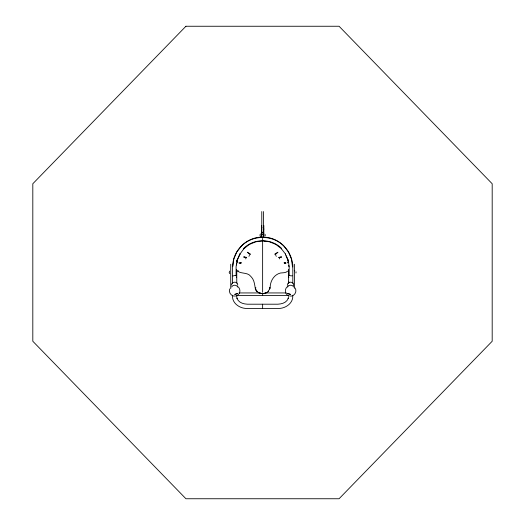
<?xml version="1.0" encoding="UTF-8"?>
<svg xmlns="http://www.w3.org/2000/svg" width="525" height="525" viewBox="0 0 525 525"><rect width="100%" height="100%" fill="white"/><g stroke="black" fill="none" stroke-linecap="round" stroke-linejoin="round"><path stroke-width="0.79" d="M237.674 271.156C241.585 274.122 247.583 272.022 250.891 276.498C254.271 279.635 254.573 284.268 255.281 288.481C256.843 293.947 264.849 295.634 268.393 291.158M288.501 295.253L288.901 295.411M255.524 288.953L255.846 287.575M262.631 241.244L262.631 240.89L269.496 241.795L275.887 244.44L281.38 248.653M232.746 265.42C233.172 250.241 246.737 237.248 261.85 237.09M238.022 263.005L236.893 260.938L239.905 253.877L239.669 254.146L240.148 254.343M241.244 262.848L239.216 263.032L241.211 262.835L240.542 263.242L240.837 262.946M262.618 240.975L255.773 241.795L249.375 244.44L243.882 248.653M268.163 291.473L270.172 288.008C270.001 281.459 273.774 274.746 280.376 273.033C282.811 272.678 285.705 273.079 287.595 271.156M232.805 266.549L233.802 259.061L236.782 251.974L241.566 245.838C252.84 234.662 272.423 234.662 283.697 245.838L288.481 251.974L291.46 259.061L292.464 266.549M237.018 259.914L236.099 266.766L236.099 275.763L235.882 275.415M269.738 288.953L269.423 287.575M288.514 296.52L288.14 298.666L288.297 298.351C286.545 302.564 282.496 303.923 277.902 304.205L247.36 304.205C242.767 303.923 238.718 302.564 236.972 298.351L237.129 298.666L236.749 296.52L236.768 296.887M266.543 292.753L262.631 293.783L262.631 293.239M288.612 283.224L288.967 281.971M229.72 288.921C228.178 292.582 231.689 296.907 235.587 296.034M236.919 261.562L237.156 261.87M287.313 262.9L288.323 261.371M265.217 235.882L265.086 234.294M295.975 273L296.034 271.786M238.777 256.561L237.116 260.571L237.523 260.676M238.875 256.627L239.689 254.664M239.886 254.179L243.41 249.336M245.72 258.91L245.943 258.385M292.241 275.809C293.252 275.993 288.094 275.73 289.649 275.218M232.936 275.94C232.772 276.426 235.154 274.706 236.047 275.789M288.107 261.87L288.271 261.509M236.381 277.502L236.644 277.01M239.072 293.777C240.548 291.559 240.037 288.369 237.956 286.696M248.902 256.305L249.559 255.445M260.459 233.986L259.901 235.069L260.577 236.506M229.701 271.11L229.162 272.606L229.819 273.63M287.313 286.696C284.675 288.75 284.727 293.088 287.398 295.089M275.133 254.704L277.955 252.217L274.706 254.152M238.613 294.348L236.906 295.654M243.843 248.253C253.897 238.278 271.366 238.278 281.426 248.253M255.898 289.853L257.099 291.493L255.924 289.931M269.437 287.707L270.172 288.008M266.523 292.701L262.631 293.744L258.72 292.753M278.913 257.65L281.144 257.033M279.195 257.841L281.59 256.955L278.631 257.368M236.362 295.411L236.762 295.253M285.941 263.064L284.425 262.946M287.739 260.676L288.146 260.571L286.486 256.561M284.622 263.084L285.37 263.11L284.018 262.848M240.004 263.123L240.64 263.084M285.895 263.051L285.265 263.117M261.437 225.809L261.772 225.809M263.498 225.809L263.826 225.809M261.437 226.177L261.772 226.177M261.437 227.502L261.772 227.535M261.437 227.581L261.772 227.633M261.437 227.699L261.772 227.699M261.437 227.765L261.772 227.778M261.437 227.896L261.772 227.955L261.437 227.994M261.437 229.025L261.772 229.025M263.498 229.025L263.826 229.025M261.437 229.09L261.772 229.09M263.498 229.09L263.826 229.09M261.772 231.545L261.437 231.545L261.772 231.676M261.772 231.735L261.437 231.991M261.778 232.398L263.504 232.398M261.437 232.936L261.772 233.008M261.437 233.074L261.772 233.074M261.437 233.139L261.772 233.198M261.437 233.297L261.772 233.336M261.437 233.363L261.772 233.382M261.214 233.638L261.732 233.638M261.437 233.691L261.772 233.691M263.498 233.691L263.826 233.691M261.778 234.373L263.504 234.373M261.437 235.64L261.772 235.64M263.498 235.64L263.826 235.64M261.778 237.005L263.504 237.005M261.437 237.175L261.772 237.221M263.498 237.221L263.826 237.221M238.383 270.834L236.663 270.834L236.663 269.391M294.262 270.756L294.807 270.756M239.032 292.937L259.376 292.937M266.7 292.937L286.23 292.937M236.578 295.588L288.691 295.588M289.682 296.034C294.039 297.052 297.636 291.559 295.017 287.949M264.193 237.188C279.687 237.569 292.733 251.567 292.72 266.949M264.771 241.421L266.195 241.612M262.631 293.744L258.746 292.701M246.638 257.368L243.672 256.955L246.074 257.841M244.118 257.033L246.356 257.65M250.556 254.152L247.308 252.217L250.13 254.704M285.593 254.146L285.364 253.877L285.738 254.868M281.853 249.336L285.147 253.627M275.704 255.445L276.367 256.305M288.619 277.01L288.881 277.502M287.293 258.353L285.974 255.419M287.247 258.261L288.251 260.643M285.377 254.179L285.58 254.664M285.974 255.616L286.355 256.541M279.326 258.385L279.543 258.91M288.245 259.914L289.163 266.766L289.163 275.763M288.501 262.71L288.481 262.5A8.656 0.564 82.5 0 1 288.382 261.601M288.763 265.368L288.947 266.726M294.538 264.226L294.538 288.271M292.812 264.226L292.812 283.441M292.72 295.253C293.613 303.161 285.364 308.752 278.119 308.444L247.144 308.444C239.905 308.752 231.65 303.161 232.549 295.253M288.599 269.391L288.494 283.198M263.826 225.783L263.826 237.464M263.504 211.555L263.504 237.628M262.631 238.376L262.631 240.306M262.631 242.215L262.631 292.235M262.631 294.604L262.631 295.588M262.631 304.205L262.631 308.444M261.778 211.555L261.778 237.628M261.437 225.783L261.437 237.464M236.768 270.834L236.768 283.244M232.45 264.226L232.45 283.441M230.731 264.226L230.731 288.638M236.723 263.268A9.293 1.798 -82.5 0 1 236.657 263.957L236.624 264.305A10.946 3.491 -82.5 0 1 236.545 265M231.722 286.998A3.052 2.408 0 0 1 234.701 285.246A3.052 2.408 0 0 1 237.615 287.057M237.595 285.246A3.052 2.408 0 0 0 237.707 284.622L237.615 283.999A3.052 2.408 0 0 0 235.489 282.273L234.701 282.188A3.052 2.408 0 0 0 231.702 285.18M287.647 287.057A3.052 2.408 0 0 1 290.568 285.246A3.052 2.408 0 0 1 293.541 286.998M293.265 285.764A3.052 2.408 0 0 0 290.568 282.188L289.78 282.273A3.052 2.408 0 0 0 287.647 283.999L287.556 284.622A3.052 2.408 0 0 0 287.982 285.823M287.562 293.495L290.561 294.4L287.562 293.495M244 248.568L243.738 248.902L244 248.568M185.935 26.25L32.812 183.75L32.812 341.25L185.935 498.75L339.065 498.75L492.188 341.25L492.188 183.75L339.065 26.25L185.935 26.25M237.7 293.495L234.701 294.4L237.707 293.527M281.525 248.909L281.269 248.568L281.525 248.902"/></g></svg>
